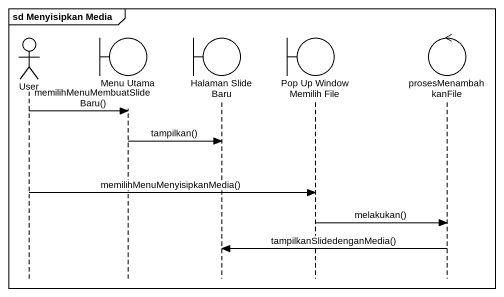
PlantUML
@startuml
mainframe sd Menyisipkan Media
hide footbox
actor User
boundary "Menu Utama" as Menu_Utama
boundary "Halaman Slide Baru" as Halaman_Slide_Baru
boundary "Pop Up Window Memilih File" as Pop_Up_Window_Memilih_File
control prosesMenambahkanFile

User -> Menu_Utama : memilihMenuMembuatSlideBaru()
Menu_Utama -> Halaman_Slide_Baru : tampilkan()
User -> Pop_Up_Window_Memilih_File : memilihMenuMenyisipkanMedia()
Pop_Up_Window_Memilih_File -> prosesMenambahkanFile : melakukan()
prosesMenambahkanFile -> Halaman_Slide_Baru : tampilkanSlidedenganMedia()
@enduml
